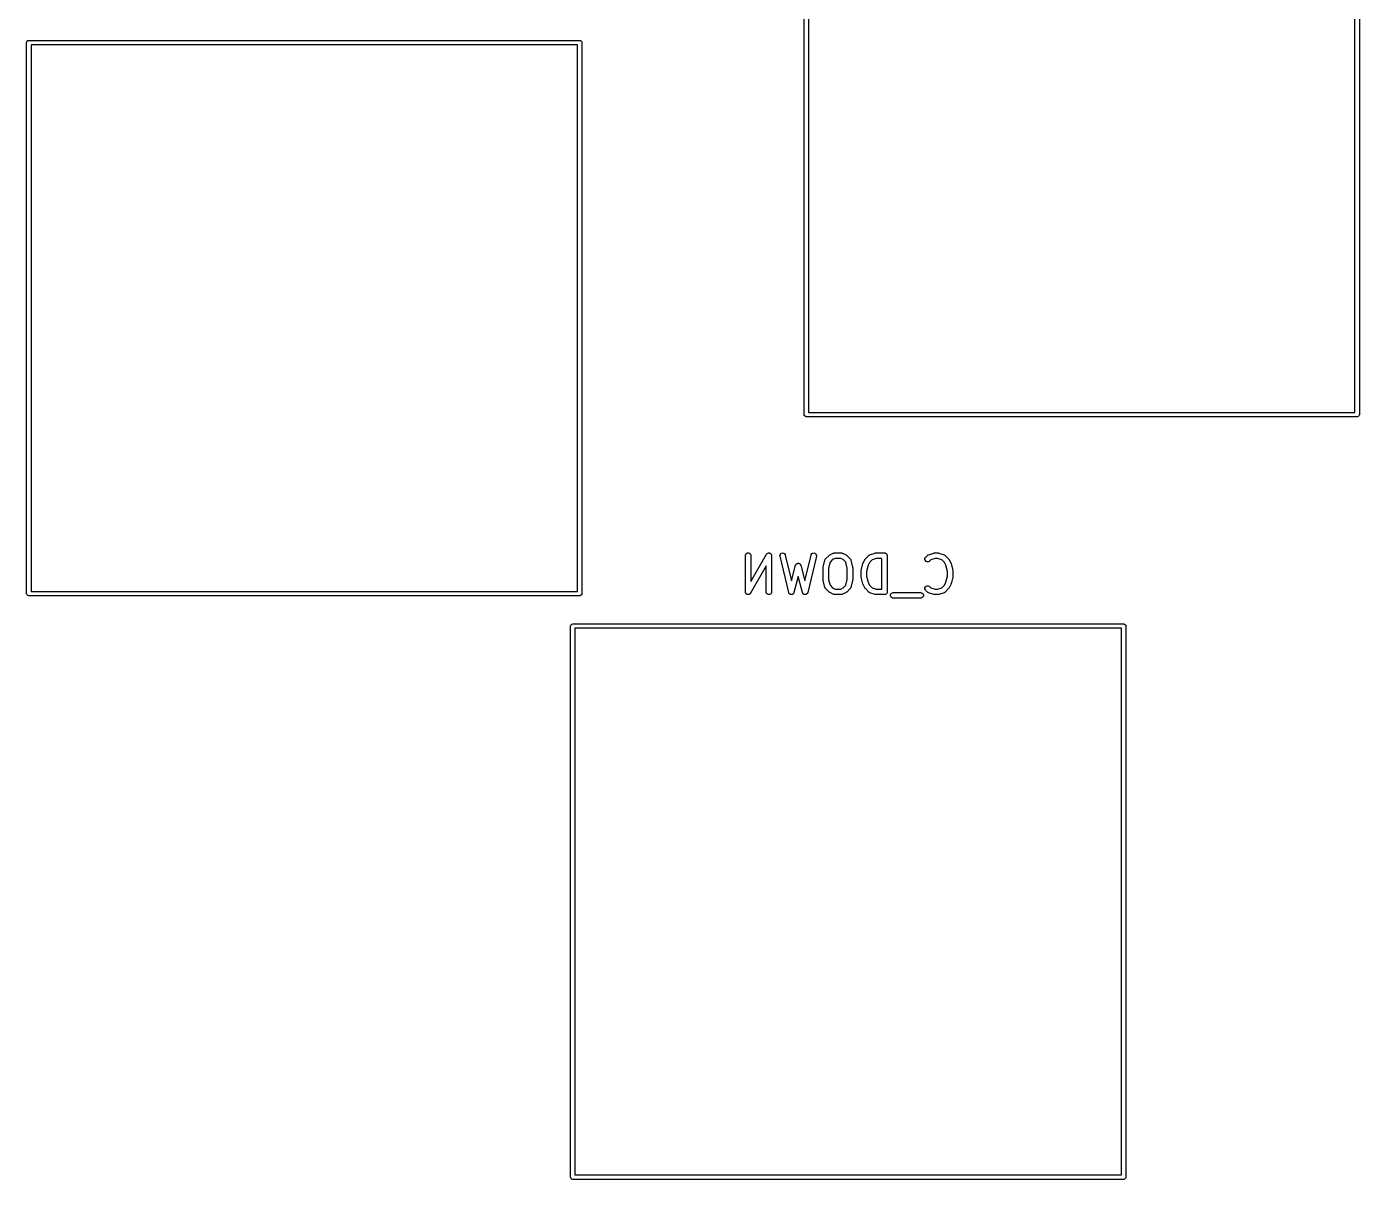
# Model space of a CAD drawing. Extents: x 53 to 260, y -149 to -35.
# Drawn here: x 223.05 to 259.81, y -148.11 to -116.32 of the extents above; entities that cross this region are included whole.
import ezdxf

# ---------------------------------------------------------------- set-up
doc = ezdxf.new("R2010")
doc.units = 0
doc.layers.add('BLACK', color=7, linetype='CONTINUOUS')

msp = doc.modelspace()

# ---------------------------------------------------------------- linework, layer by layer
at = {"layer": 'BLACK', "linetype": 'CONTINUOUS'}
for p, q in [((244.494784, -127.01941), (244.494784, -111.81941)), ((244.614784, -111.87941), (244.614784, -126.95941)), ((259.694784, -126.95941), (259.694784, -111.87941)), ((259.814784, -111.81941), (259.814784, -127.01941)), ((223.046292, -116.75768), (223.050859, -116.734719)), ((223.046292, -131.95768), (223.046292, -116.75768)), ((223.050859, -116.734719), (223.083331, -116.702247)), ((223.083331, -116.702247), (223.106292, -116.69768)), ((223.106292, -116.69768), (238.306292, -116.69768)), ((223.166292, -116.81768), (223.166292, -131.89768)), ((238.246292, -116.81768), (223.166292, -116.81768)), ((238.246292, -131.89768), (238.246292, -116.81768)), ((238.306292, -116.69768), (238.329253, -116.702247)), ((238.329253, -116.702247), (238.361725, -116.734719)), ((238.361725, -116.734719), (238.366292, -116.75768)), ((238.366292, -116.75768), (238.366292, -131.95768)), ((244.499351, -127.042371), (244.494784, -127.01941)), ((244.531823, -127.074843), (244.499351, -127.042371)), ((244.554784, -127.07941), (244.531823, -127.074843)), ((259.754784, -127.07941), (244.554784, -127.07941)), ((244.614784, -126.95941), (259.694784, -126.95941)), ((259.777745, -127.074843), (259.754784, -127.07941)), ((259.810217, -127.042371), (259.777745, -127.074843)), ((259.814784, -127.01941), (259.810217, -127.042371)), ((242.877483, -130.909469), (242.878924, -130.894837)), ((242.878924, -130.894837), (242.890123, -130.867801)), ((242.890123, -130.867801), (242.910815, -130.847109)), ((242.910815, -130.847109), (242.937851, -130.83591)), ((242.937851, -130.83591), (242.967115, -130.83591)), ((242.967115, -130.83591), (242.994151, -130.847109)), ((242.994151, -130.847109), (243.014843, -130.867801)), ((243.014843, -130.867801), (243.026042, -130.894837)), ((243.026042, -130.894837), (243.027483, -130.909469)), ((243.027483, -131.627052), (243.458793, -130.872258)), ((243.458793, -130.872258), (243.460982, -130.869173)), ((243.460982, -130.869173), (243.461551, -130.867801)), ((243.461551, -130.867801), (243.462948, -130.866403)), ((243.462948, -130.866403), (243.467303, -130.860269)), ((243.467303, -130.860269), (243.475191, -130.85416)), ((243.475191, -130.85416), (243.482243, -130.847109)), ((243.482243, -130.847109), (243.486661, -130.845278)), ((243.486661, -130.845278), (243.490441, -130.842352)), ((243.490441, -130.842352), (243.500062, -130.839727)), ((243.500062, -130.839727), (243.509279, -130.83591)), ((243.509279, -130.83591), (243.51406, -130.83591)), ((243.51406, -130.83591), (243.518672, -130.834652)), ((243.518672, -130.834652), (243.528569, -130.83591)), ((243.528569, -130.83591), (243.538543, -130.83591)), ((243.538543, -130.83591), (243.542958, -130.837739)), ((243.542958, -130.837739), (243.547702, -130.838342)), ((243.547702, -130.838342), (243.556366, -130.843292)), ((243.556366, -130.843292), (243.565579, -130.847109)), ((243.565579, -130.847109), (243.568957, -130.850487)), ((243.568957, -130.850487), (243.573111, -130.852861)), ((243.573111, -130.852861), (243.57922, -130.86075)), ((243.57922, -130.86075), (243.586271, -130.867801)), ((243.586271, -130.867801), (243.5881, -130.872217)), ((243.5881, -130.872217), (243.591028, -130.875998)), ((243.591028, -130.875998), (243.593652, -130.885621)), ((243.593652, -130.885621), (243.59747, -130.894837)), ((243.59747, -130.894837), (243.598206, -130.902319)), ((243.829916, -130.912273), (243.834549, -130.883378)), ((243.834549, -130.883378), (243.849885, -130.858456)), ((243.849885, -130.858456), (243.873592, -130.841299)), ((243.873592, -130.841299), (243.90206, -130.834521)), ((243.90206, -130.834521), (243.930955, -130.839154)), ((243.930955, -130.839154), (243.955877, -130.85449)), ((243.955877, -130.85449), (243.973034, -130.878197)), ((243.973034, -130.878197), (243.977824, -130.892097)), ((243.977824, -130.892097), (244.147075, -131.602953)), ((244.519794, -131.602953), (244.689046, -130.892097)), ((244.689046, -130.892097), (244.693836, -130.878197)), ((244.693836, -130.878197), (244.710993, -130.85449)), ((244.710993, -130.85449), (244.735915, -130.839154)), ((244.735915, -130.839154), (244.76481, -130.834521)), ((244.76481, -130.834521), (244.793278, -130.841299)), ((244.793278, -130.841299), (244.816985, -130.858456)), ((244.816985, -130.858456), (244.832321, -130.883378)), ((244.832321, -130.883378), (244.836954, -130.912273)), ((245.194467, -130.896418), (245.196529, -130.894727)), ((245.196529, -130.894727), (245.198361, -130.893968)), ((245.198361, -130.893968), (245.204656, -130.890006)), ((245.204656, -130.890006), (245.299894, -130.842387)), ((245.299894, -130.842387), (245.313625, -130.837132)), ((245.313625, -130.837132), (245.316314, -130.83694)), ((245.316314, -130.83694), (245.318803, -130.83591)), ((245.318803, -130.83591), (245.333435, -130.834469)), ((245.333435, -130.834469), (245.523911, -130.834469)), ((245.523911, -130.834469), (245.538543, -130.83591)), ((245.538543, -130.83591), (245.541032, -130.836941)), ((245.541032, -130.836941), (245.54372, -130.837132)), ((245.54372, -130.837132), (245.557452, -130.842387)), ((245.557452, -130.842387), (245.65269, -130.890006)), ((245.65269, -130.890006), (245.658989, -130.89397)), ((245.658989, -130.89397), (245.660817, -130.894728)), ((245.660817, -130.894728), (245.662873, -130.896416)), ((246.280402, -130.904055), (246.291767, -130.894727)), ((246.291767, -130.894727), (246.294257, -130.893695)), ((246.294257, -130.893695), (246.296292, -130.891931)), ((246.296292, -130.891931), (246.309718, -130.885937)), ((246.309718, -130.885937), (246.452574, -130.838318)), ((246.452574, -130.838318), (246.459829, -130.836668)), ((246.459829, -130.836668), (246.46166, -130.83591)), ((246.46166, -130.83591), (246.464313, -130.835648)), ((246.464313, -130.835648), (246.466911, -130.835058)), ((246.466911, -130.835058), (246.468885, -130.835198)), ((246.468885, -130.835198), (246.476292, -130.834469)), ((246.476292, -130.834469), (246.714387, -130.834469)), ((246.714387, -130.834469), (246.729019, -130.83591)), ((246.729019, -130.83591), (246.756055, -130.847109)), ((246.756055, -130.847109), (246.776747, -130.867801)), ((246.776747, -130.867801), (246.787946, -130.894837)), ((246.787946, -130.894837), (246.789387, -130.909469)), ((247.89945, -130.904055), (247.910815, -130.894728)), ((247.910815, -130.894728), (247.913303, -130.893697)), ((247.913303, -130.893697), (247.91534, -130.891931)), ((247.91534, -130.891931), (247.928766, -130.885937)), ((247.928766, -130.885937), (248.071622, -130.838318)), ((248.071622, -130.838318), (248.078877, -130.836668)), ((248.078877, -130.836668), (248.080708, -130.83591)), ((248.080708, -130.83591), (248.083361, -130.835648)), ((248.083361, -130.835648), (248.085959, -130.835058)), ((248.085959, -130.835058), (248.087933, -130.835198)), ((248.087933, -130.835198), (248.09534, -130.834469)), ((248.09534, -130.834469), (248.190578, -130.834469)), ((248.190578, -130.834469), (248.197983, -130.835198)), ((248.197983, -130.835198), (248.199958, -130.835058)), ((248.199958, -130.835058), (248.202555, -130.835648)), ((248.202555, -130.835648), (248.20521, -130.83591)), ((248.20521, -130.83591), (248.207041, -130.836668)), ((248.207041, -130.836668), (248.214295, -130.838318)), ((248.214295, -130.838318), (248.357152, -130.885937)), ((248.357152, -130.885937), (248.370577, -130.891931)), ((248.370577, -130.891931), (248.372612, -130.893696)), ((248.372612, -130.893696), (248.375103, -130.894728)), ((248.375103, -130.894728), (248.386468, -130.904055)), ((242.877483, -131.909469), (242.877483, -130.909469)), ((243.448911, -131.191885), (243.017601, -131.946679)), ((243.027483, -130.909469), (243.027483, -131.627052)), ((243.448911, -131.909469), (243.448911, -131.191885)), ((243.598206, -130.902319), (243.598728, -130.90423)), ((243.598728, -130.90423), (243.59854, -130.905705)), ((243.59854, -130.905705), (243.598911, -130.909469)), ((243.598911, -130.909469), (243.598911, -131.909469)), ((243.831904, -130.926841), (243.829916, -130.912273)), ((244.069999, -131.926841), (243.831904, -130.926841)), ((244.147075, -131.602953), (244.260967, -131.175858)), ((244.260967, -131.175858), (244.262252, -131.172429)), ((244.262252, -131.172429), (244.262444, -131.17099)), ((244.262444, -131.17099), (244.263433, -131.16928)), ((244.263433, -131.16928), (244.26613, -131.162091)), ((244.26613, -131.162091), (244.272147, -131.15423)), ((244.272147, -131.15423), (244.277106, -131.145665)), ((244.277106, -131.145665), (244.280963, -131.142712)), ((244.280963, -131.142712), (244.283917, -131.138854)), ((244.283917, -131.138854), (244.292484, -131.133893)), ((244.292484, -131.133893), (244.300344, -131.127878)), ((244.300344, -131.127878), (244.305036, -131.126626)), ((244.305036, -131.126626), (244.309242, -131.124192)), ((244.309242, -131.124192), (244.319059, -131.122887)), ((244.319059, -131.122887), (244.32862, -131.120338)), ((244.32862, -131.120338), (244.333432, -131.120977)), ((244.333432, -131.120977), (244.338251, -131.120337)), ((244.338251, -131.120337), (244.347821, -131.122889)), ((244.347821, -131.122889), (244.357628, -131.124192)), ((244.357628, -131.124192), (244.361829, -131.126624)), ((244.361829, -131.126624), (244.366526, -131.127877)), ((244.366526, -131.127877), (244.374388, -131.133895)), ((244.374388, -131.133895), (244.382953, -131.138854)), ((244.382953, -131.138854), (244.385905, -131.142711)), ((244.385905, -131.142711), (244.389764, -131.145665)), ((244.389764, -131.145665), (244.394725, -131.154233)), ((244.394725, -131.154233), (244.40074, -131.162092)), ((244.40074, -131.162092), (244.403434, -131.169276)), ((244.403434, -131.169276), (244.404426, -131.170989)), ((244.404426, -131.170989), (244.404617, -131.17243)), ((244.404617, -131.17243), (244.405903, -131.175858)), ((244.405903, -131.175858), (244.519794, -131.602953)), ((244.834966, -130.92684), (244.596871, -131.926841)), ((244.836954, -130.912273), (244.834966, -130.92684)), ((245.02034, -131.242802), (245.020591, -131.240248)), ((245.02034, -131.576135), (245.02034, -131.242802)), ((245.020429, -131.239156), (245.021238, -131.233682)), ((245.020591, -131.240248), (245.020429, -131.239156)), ((245.021238, -131.233682), (245.021781, -131.22817)), ((245.021781, -131.22817), (245.022203, -131.227148)), ((245.022203, -131.227148), (245.022579, -131.224612)), ((245.022579, -131.224612), (245.070198, -131.034136)), ((245.070198, -131.034136), (245.075145, -131.02029)), ((245.075145, -131.02029), (245.078465, -131.015808)), ((245.078465, -131.015808), (245.080599, -131.010658)), ((245.080599, -131.010658), (245.089926, -130.999293)), ((245.089926, -130.999293), (245.185164, -130.904055)), ((245.210681, -131.090669), (245.17034, -131.252036)), ((245.17034, -131.252036), (245.17034, -131.566901)), ((245.185164, -130.904055), (245.190914, -130.899334)), ((245.190914, -130.899334), (245.192213, -130.897838)), ((245.192213, -130.897838), (245.194467, -130.896418)), ((245.282624, -131.018727), (245.210681, -131.090669)), ((245.35114, -130.984469), (245.282624, -131.018727)), ((245.506206, -130.984469), (245.35114, -130.984469)), ((245.574722, -131.018727), (245.506206, -130.984469)), ((245.646664, -131.090669), (245.574722, -131.018727)), ((245.687006, -131.252036), (245.646664, -131.090669)), ((245.662873, -130.896416), (245.665133, -130.897838)), ((245.665133, -130.897838), (245.666432, -130.899336)), ((245.666432, -130.899336), (245.672182, -130.904055)), ((245.672182, -130.904055), (245.76742, -130.999293)), ((245.687006, -131.566901), (245.687006, -131.252036)), ((245.76742, -130.999293), (245.776748, -131.010658)), ((245.776748, -131.010658), (245.778882, -131.015811)), ((245.778882, -131.015811), (245.782201, -131.02029)), ((245.782201, -131.02029), (245.787148, -131.034136)), ((245.787148, -131.034136), (245.834767, -131.224612)), ((245.834767, -131.224612), (245.835142, -131.227148)), ((245.835142, -131.227148), (245.835565, -131.22817)), ((245.835565, -131.22817), (245.836107, -131.233682)), ((245.836107, -131.233682), (245.836917, -131.239156)), ((245.836917, -131.239156), (245.836754, -131.240248)), ((245.836754, -131.240248), (245.837006, -131.242802)), ((245.837006, -131.242802), (245.837006, -131.576135)), ((246.070198, -131.31985), (246.117817, -131.129374)), ((246.117817, -131.129374), (246.118202, -131.128294)), ((246.118202, -131.128294), (246.118241, -131.127755)), ((246.118241, -131.127755), (246.120568, -131.121673)), ((246.120568, -131.121673), (246.122764, -131.115528)), ((246.122764, -131.115528), (246.123086, -131.115092)), ((246.123086, -131.115092), (246.123496, -131.114023)), ((246.123496, -131.114023), (246.171115, -131.018785)), ((246.171115, -131.018785), (246.175079, -131.012485)), ((246.175079, -131.012485), (246.175837, -131.010658)), ((246.175837, -131.010658), (246.177525, -131.008601)), ((246.177525, -131.008601), (246.178947, -131.006342)), ((246.178947, -131.006342), (246.180445, -131.005042)), ((246.180445, -131.005042), (246.185164, -130.999293)), ((246.185164, -130.999293), (246.280402, -130.904055)), ((246.261342, -131.17374), (246.217959, -131.347274)), ((246.299836, -131.096753), (246.261342, -131.17374)), ((246.373949, -131.02264), (246.299836, -131.096753)), ((246.488462, -130.984469), (246.373949, -131.02264)), ((246.639387, -130.984469), (246.488462, -130.984469)), ((246.639387, -131.834469), (246.639387, -130.984469)), ((246.789387, -130.909469), (246.789387, -131.909469)), ((247.831305, -130.990076), (247.842504, -130.963039)), ((247.831305, -131.019338), (247.831305, -130.990076)), ((247.842504, -131.046375), (247.831305, -131.019338)), ((247.842504, -130.963039), (247.851831, -130.951674)), ((247.863196, -131.067067), (247.842504, -131.046375)), ((247.851831, -130.951674), (247.89945, -130.904055)), ((247.890233, -131.078266), (247.863196, -131.067067)), ((247.919495, -131.078266), (247.890233, -131.078266)), ((247.946532, -131.067067), (247.919495, -131.078266)), ((247.957897, -131.05774), (247.946532, -131.067067)), ((247.992997, -131.02264), (247.957897, -131.05774)), ((248.10751, -130.984469), (247.992997, -131.02264)), ((248.178408, -130.984469), (248.10751, -130.984469)), ((248.292921, -131.02264), (248.178408, -130.984469)), ((248.367034, -131.096753), (248.292921, -131.02264)), ((248.405527, -131.17374), (248.367034, -131.096753)), ((248.386468, -130.904055), (248.481706, -130.999293)), ((248.448911, -131.347274), (248.405527, -131.17374)), ((248.481706, -130.999293), (248.486426, -131.005043)), ((248.486426, -131.005043), (248.487923, -131.006342)), ((248.487923, -131.006342), (248.489342, -131.008596)), ((248.489342, -131.008596), (248.491034, -131.010658)), ((248.491034, -131.010658), (248.491792, -131.01249)), ((248.491792, -131.01249), (248.495755, -131.018785)), ((248.495755, -131.018785), (248.543374, -131.114023)), ((248.543374, -131.114023), (248.543783, -131.115092)), ((248.543783, -131.115092), (248.544106, -131.115528)), ((248.544106, -131.115528), (248.546298, -131.121664)), ((248.546298, -131.121664), (248.548629, -131.127754)), ((248.548629, -131.127754), (248.548667, -131.128294)), ((248.548667, -131.128294), (248.549053, -131.129374)), ((248.549053, -131.129374), (248.596672, -131.31985)), ((244.333434, -131.486263), (244.215427, -131.928794)), ((244.451443, -131.928794), (244.333434, -131.486263)), ((245.020591, -131.578688), (245.02034, -131.576135)), ((245.020429, -131.579781), (245.020591, -131.578688)), ((245.021238, -131.585254), (245.020429, -131.579781)), ((245.021781, -131.590767), (245.021238, -131.585254)), ((245.022203, -131.591788), (245.021781, -131.590767)), ((245.022579, -131.594325), (245.022203, -131.591788)), ((245.070198, -131.784801), (245.022579, -131.594325)), ((245.17034, -131.566901), (245.210681, -131.728267)), ((245.646664, -131.728267), (245.687006, -131.566901)), ((245.834767, -131.594325), (245.787148, -131.784801)), ((245.835142, -131.591788), (245.834767, -131.594325)), ((245.835565, -131.590767), (245.835142, -131.591788)), ((245.836107, -131.585254), (245.835565, -131.590767)), ((245.836917, -131.579781), (245.836107, -131.585254)), ((245.837006, -131.576135), (245.836754, -131.578688)), ((245.836754, -131.578688), (245.836917, -131.579781)), ((246.067959, -131.33804), (246.06821, -131.335486)), ((246.067959, -131.480897), (246.067959, -131.33804)), ((246.06821, -131.48345), (246.067959, -131.480897)), ((246.068048, -131.334394), (246.068857, -131.32892)), ((246.06821, -131.335486), (246.068048, -131.334394)), ((246.068048, -131.484543), (246.06821, -131.48345)), ((246.068857, -131.490016), (246.068048, -131.484543)), ((246.068857, -131.32892), (246.0694, -131.323408)), ((246.0694, -131.495529), (246.068857, -131.490016)), ((246.0694, -131.323408), (246.069822, -131.322386)), ((246.069822, -131.49655), (246.0694, -131.495529)), ((246.069822, -131.322386), (246.070198, -131.31985)), ((246.070198, -131.499087), (246.069822, -131.49655)), ((246.117817, -131.689563), (246.070198, -131.499087)), ((246.217959, -131.347274), (246.217959, -131.471663)), ((246.217959, -131.471663), (246.261342, -131.645197)), ((248.405527, -131.645197), (248.448911, -131.471663)), ((248.448911, -131.471663), (248.448911, -131.347274)), ((248.596672, -131.499087), (248.549053, -131.689563)), ((248.596672, -131.31985), (248.597047, -131.322386)), ((248.597047, -131.49655), (248.596672, -131.499087)), ((248.597047, -131.322386), (248.59747, -131.323408)), ((248.59747, -131.495529), (248.597047, -131.49655)), ((248.59747, -131.323408), (248.598012, -131.32892)), ((248.598012, -131.490016), (248.59747, -131.495529)), ((248.598012, -131.32892), (248.598822, -131.334394)), ((248.598822, -131.484543), (248.598012, -131.490016)), ((248.598822, -131.334394), (248.598659, -131.335486)), ((248.598659, -131.335486), (248.598911, -131.33804)), ((248.598911, -131.480897), (248.598659, -131.48345)), ((248.598659, -131.48345), (248.598822, -131.484543)), ((248.598911, -131.33804), (248.598911, -131.480897)), ((223.050859, -131.980641), (223.046292, -131.95768)), ((223.083331, -132.013113), (223.050859, -131.980641)), ((223.166292, -131.89768), (238.246292, -131.89768)), ((238.361725, -131.980641), (238.329253, -132.013113)), ((238.366292, -131.95768), (238.361725, -131.980641)), ((242.877853, -131.913232), (242.877483, -131.909469)), ((242.877666, -131.914708), (242.877853, -131.913232)), ((242.878187, -131.916618), (242.877666, -131.914708)), ((242.878924, -131.924101), (242.878187, -131.916618)), ((242.882741, -131.933316), (242.878924, -131.924101)), ((242.885366, -131.94294), (242.882741, -131.933316)), ((242.888293, -131.94672), (242.885366, -131.94294)), ((242.890123, -131.951137), (242.888293, -131.94672)), ((242.897173, -131.958187), (242.890123, -131.951137)), ((242.903283, -131.966077), (242.897173, -131.958187)), ((242.907436, -131.96845), (242.903283, -131.966077)), ((242.910815, -131.971829), (242.907436, -131.96845)), ((242.920027, -131.975645), (242.910815, -131.971829)), ((242.928692, -131.980596), (242.920027, -131.975645)), ((242.933435, -131.981198), (242.928692, -131.980596)), ((242.937851, -131.983028), (242.933435, -131.981198)), ((242.947825, -131.983028), (242.937851, -131.983028)), ((242.957722, -131.984286), (242.947825, -131.983028)), ((242.962334, -131.983028), (242.957722, -131.984286)), ((242.967115, -131.983028), (242.962334, -131.983028)), ((242.97633, -131.97921), (242.967115, -131.983028)), ((242.985954, -131.976586), (242.97633, -131.97921)), ((242.989734, -131.973658), (242.985954, -131.976586)), ((242.994151, -131.971829), (242.989734, -131.973658)), ((243.001201, -131.964778), (242.994151, -131.971829)), ((243.009091, -131.958669), (243.001201, -131.964778)), ((243.013443, -131.952536), (243.009091, -131.958669)), ((243.014843, -131.951137), (243.013443, -131.952536)), ((243.015412, -131.949762), (243.014843, -131.951137)), ((243.017601, -131.946679), (243.015412, -131.949762)), ((243.450352, -131.924101), (243.448911, -131.909469)), ((243.461551, -131.951137), (243.450352, -131.924101)), ((243.482243, -131.971829), (243.461551, -131.951137)), ((243.509279, -131.983028), (243.482243, -131.971829)), ((243.538543, -131.983028), (243.509279, -131.983028)), ((243.565579, -131.971829), (243.538543, -131.983028)), ((243.586271, -131.951137), (243.565579, -131.971829)), ((243.59747, -131.924101), (243.586271, -131.951137)), ((243.598911, -131.909469), (243.59747, -131.924101)), ((244.071728, -131.93186), (244.069999, -131.926841)), ((244.071968, -131.933662), (244.071728, -131.93186)), ((244.07291, -131.93529), (244.071968, -131.933662)), ((244.074789, -131.940741), (244.07291, -131.93529)), ((244.081175, -131.949565), (244.074789, -131.940741)), ((244.08663, -131.958987), (244.081175, -131.949565)), ((244.089687, -131.961327), (244.08663, -131.958987)), ((244.091946, -131.964448), (244.089687, -131.961327)), ((244.101221, -131.970155), (244.091946, -131.964448)), ((244.109868, -131.976774), (244.101221, -131.970155)), ((244.113588, -131.977766), (244.109868, -131.976774)), ((244.116868, -131.979784), (244.113588, -131.977766)), ((244.127622, -131.981508), (244.116868, -131.979784)), ((244.138144, -131.984314), (244.127622, -131.981508)), ((244.141959, -131.983807), (244.138144, -131.984314)), ((244.145763, -131.984417), (244.141959, -131.983807)), ((244.156361, -131.981893), (244.145763, -131.984417)), ((244.167152, -131.98046), (244.156361, -131.981893)), ((244.170483, -131.978531), (244.167152, -131.98046)), ((244.174231, -131.977639), (244.170483, -131.978531)), ((244.183055, -131.971252), (244.174231, -131.977639)), ((244.192477, -131.965798), (244.183055, -131.971252)), ((244.194817, -131.96274), (244.192477, -131.965798)), ((244.197938, -131.960482), (244.194817, -131.96274)), ((244.203645, -131.951206), (244.197938, -131.960482)), ((244.210264, -131.94256), (244.203645, -131.951206)), ((244.212289, -131.93716), (244.210264, -131.94256)), ((244.213274, -131.93556), (244.212289, -131.93716)), ((244.213561, -131.933768), (244.213274, -131.93556)), ((244.215427, -131.928794), (244.213561, -131.933768)), ((244.453308, -131.933769), (244.451443, -131.928794)), ((244.453596, -131.93556), (244.453308, -131.933769)), ((244.45458, -131.937159), (244.453596, -131.93556)), ((244.456606, -131.942561), (244.45458, -131.937159)), ((244.463226, -131.951209), (244.456606, -131.942561)), ((244.468932, -131.960482), (244.463226, -131.951209)), ((244.472052, -131.96274), (244.468932, -131.960482)), ((244.474393, -131.965798), (244.472052, -131.96274)), ((244.483814, -131.971252), (244.474393, -131.965798)), ((244.492639, -131.977639), (244.483814, -131.971252)), ((244.496386, -131.978531), (244.492639, -131.977639)), ((244.499718, -131.98046), (244.496386, -131.978531)), ((244.510511, -131.981894), (244.499718, -131.98046)), ((244.521107, -131.984417), (244.510511, -131.981894)), ((244.524908, -131.983807), (244.521107, -131.984417)), ((244.528727, -131.984315), (244.524908, -131.983807)), ((244.539258, -131.981506), (244.528727, -131.984315)), ((244.550002, -131.979784), (244.539258, -131.981506)), ((244.553278, -131.977768), (244.550002, -131.979784)), ((244.557002, -131.976775), (244.553278, -131.977768)), ((244.565652, -131.970153), (244.557002, -131.976775)), ((244.574924, -131.964448), (244.565652, -131.970153)), ((244.577182, -131.961327), (244.574924, -131.964448)), ((244.58024, -131.958987), (244.577182, -131.961327)), ((244.585695, -131.949564), (244.58024, -131.958987)), ((244.592081, -131.940741), (244.585695, -131.949564)), ((244.593958, -131.935292), (244.592081, -131.940741)), ((244.594902, -131.933663), (244.593958, -131.935292)), ((244.595141, -131.931859), (244.594902, -131.933663)), ((244.596871, -131.926841), (244.595141, -131.931859)), ((245.075145, -131.798647), (245.070198, -131.784801)), ((245.078464, -131.803126), (245.075145, -131.798647)), ((245.080598, -131.808278), (245.078464, -131.803126)), ((245.089926, -131.819644), (245.080598, -131.808278)), ((245.185164, -131.914883), (245.089926, -131.819644)), ((245.190914, -131.919603), (245.185164, -131.914883)), ((245.192213, -131.9211), (245.190914, -131.919603)), ((245.194467, -131.922519), (245.192213, -131.9211)), ((245.196529, -131.924211), (245.194467, -131.922519)), ((245.198361, -131.924969), (245.196529, -131.924211)), ((245.204656, -131.928932), (245.198361, -131.924969)), ((245.299894, -131.976551), (245.204656, -131.928932)), ((245.210681, -131.728267), (245.282624, -131.800211)), ((245.282624, -131.800211), (245.35114, -131.834469)), ((245.313625, -131.981806), (245.299894, -131.976551)), ((245.316314, -131.981997), (245.313625, -131.981806)), ((245.318803, -131.983028), (245.316314, -131.981997)), ((245.333435, -131.984469), (245.318803, -131.983028)), ((245.523911, -131.984469), (245.333435, -131.984469)), ((245.35114, -131.834469), (245.506206, -131.834469)), ((245.506206, -131.834469), (245.574721, -131.800211)), ((245.538543, -131.983028), (245.523911, -131.984469)), ((245.541032, -131.981996), (245.538543, -131.983028)), ((245.54372, -131.981806), (245.541032, -131.981996)), ((245.557452, -131.976551), (245.54372, -131.981806)), ((245.65269, -131.928932), (245.557452, -131.976551)), ((245.574721, -131.800211), (245.646664, -131.728267)), ((245.658989, -131.924967), (245.65269, -131.928932)), ((245.660817, -131.92421), (245.658989, -131.924967)), ((245.662873, -131.922521), (245.660817, -131.92421)), ((245.665133, -131.9211), (245.662873, -131.922521)), ((245.666432, -131.919601), (245.665133, -131.9211)), ((245.672182, -131.914883), (245.666432, -131.919601)), ((245.767421, -131.819643), (245.672182, -131.914883)), ((245.776748, -131.808278), (245.767421, -131.819643)), ((245.778881, -131.803126), (245.776748, -131.808278)), ((245.782201, -131.798647), (245.778881, -131.803126)), ((245.787148, -131.784801), (245.782201, -131.798647)), ((246.118202, -131.690642), (246.117817, -131.689563)), ((246.118241, -131.691182), (246.118202, -131.690642)), ((246.120568, -131.697263), (246.118241, -131.691182)), ((246.122764, -131.703409), (246.120568, -131.697263)), ((246.123086, -131.703844), (246.122764, -131.703409)), ((246.123496, -131.704914), (246.123086, -131.703844)), ((246.171115, -131.800152), (246.123496, -131.704914)), ((246.175078, -131.806448), (246.171115, -131.800152)), ((246.175836, -131.808278), (246.175078, -131.806448)), ((246.177525, -131.810336), (246.175836, -131.808278)), ((246.178947, -131.812595), (246.177525, -131.810336)), ((246.180445, -131.813894), (246.178947, -131.812595)), ((246.185164, -131.819644), (246.180445, -131.813894)), ((246.280402, -131.914883), (246.185164, -131.819644)), ((246.261342, -131.645197), (246.299836, -131.722184)), ((246.291767, -131.924211), (246.280402, -131.914883)), ((246.294257, -131.925242), (246.291767, -131.924211)), ((246.296292, -131.927007), (246.294257, -131.925242)), ((246.309718, -131.933001), (246.296292, -131.927007)), ((246.299836, -131.722184), (246.373949, -131.796298)), ((246.452574, -131.98062), (246.309718, -131.933001)), ((246.373949, -131.796298), (246.488462, -131.834469)), ((246.459829, -131.982269), (246.452574, -131.98062)), ((246.46166, -131.983028), (246.459829, -131.982269)), ((246.464313, -131.983289), (246.46166, -131.983028)), ((246.466911, -131.98388), (246.464313, -131.983289)), ((246.468885, -131.983739), (246.466911, -131.98388)), ((246.476292, -131.984469), (246.468885, -131.983739)), ((246.714387, -131.984469), (246.476292, -131.984469)), ((246.488462, -131.834469), (246.639387, -131.834469)), ((246.729019, -131.983028), (246.714387, -131.984469)), ((246.756055, -131.971829), (246.729019, -131.983028)), ((246.776747, -131.951137), (246.756055, -131.971829)), ((246.787946, -131.924101), (246.776747, -131.951137)), ((246.789387, -131.909469), (246.787946, -131.924101)), ((246.878924, -131.990075), (246.890123, -131.963039)), ((246.878924, -132.019339), (246.878924, -131.990075)), ((246.890123, -131.963039), (246.910815, -131.942347)), ((246.910815, -131.942347), (246.937851, -131.931148)), ((246.937851, -131.931148), (246.952483, -131.929707)), ((246.952483, -131.929707), (247.714388, -131.929707)), ((247.714388, -131.929707), (247.72902, -131.931148)), ((247.72902, -131.931148), (247.756056, -131.942347)), ((247.756056, -131.942347), (247.776748, -131.963039)), ((247.776748, -131.963039), (247.787947, -131.990075)), ((247.787947, -131.990075), (247.787947, -132.019339)), ((247.831305, -131.799598), (247.842504, -131.772562)), ((247.831305, -131.828861), (247.831305, -131.799598)), ((247.842503, -131.855897), (247.831305, -131.828861)), ((247.85183, -131.867262), (247.842503, -131.855897)), ((247.842504, -131.772562), (247.863197, -131.751869)), ((247.899449, -131.914882), (247.85183, -131.867262)), ((247.863197, -131.751869), (247.890233, -131.740671)), ((247.890233, -131.740671), (247.919496, -131.740671)), ((247.910815, -131.92421), (247.899449, -131.914882)), ((247.913303, -131.92524), (247.910815, -131.92421)), ((247.91534, -131.927007), (247.913303, -131.92524)), ((247.928766, -131.933001), (247.91534, -131.927007)), ((247.919496, -131.740671), (247.946532, -131.75187)), ((248.071622, -131.98062), (247.928766, -131.933001)), ((247.946532, -131.75187), (247.957898, -131.761198)), ((247.957898, -131.761198), (247.992997, -131.796298)), ((247.992997, -131.796298), (248.10751, -131.834469)), ((248.078877, -131.982269), (248.071622, -131.98062)), ((248.080708, -131.983028), (248.078877, -131.982269)), ((248.083361, -131.983289), (248.080708, -131.983028)), ((248.085959, -131.98388), (248.083361, -131.983289)), ((248.087933, -131.983739), (248.085959, -131.98388)), ((248.09534, -131.984469), (248.087933, -131.983739)), ((248.190578, -131.984469), (248.09534, -131.984469)), ((248.10751, -131.834469), (248.178408, -131.834469)), ((248.178408, -131.834469), (248.292921, -131.796297)), ((248.197983, -131.983739), (248.190578, -131.984469)), ((248.199958, -131.98388), (248.197983, -131.983739)), ((248.202555, -131.983289), (248.199958, -131.98388)), ((248.20521, -131.983028), (248.202555, -131.983289)), ((248.207041, -131.982269), (248.20521, -131.983028)), ((248.214295, -131.98062), (248.207041, -131.982269)), ((248.357152, -131.933001), (248.214295, -131.98062)), ((248.292921, -131.796297), (248.367033, -131.722184)), ((248.370577, -131.927007), (248.357152, -131.933001)), ((248.367033, -131.722184), (248.405527, -131.645197)), ((248.372612, -131.925241), (248.370577, -131.927007)), ((248.375103, -131.92421), (248.372612, -131.925241)), ((248.386468, -131.914883), (248.375103, -131.92421)), ((248.481707, -131.819643), (248.386468, -131.914883)), ((248.486424, -131.813894), (248.481707, -131.819643)), ((248.487923, -131.812595), (248.486424, -131.813894)), ((248.489344, -131.810336), (248.487923, -131.812595)), ((248.491034, -131.808278), (248.489344, -131.810336)), ((248.491791, -131.806448), (248.491034, -131.808278)), ((248.495755, -131.800152), (248.491791, -131.806448)), ((248.543374, -131.704914), (248.495755, -131.800152)), ((248.543783, -131.703844), (248.543374, -131.704914)), ((248.544106, -131.703409), (248.543783, -131.703844)), ((248.546298, -131.697272), (248.544106, -131.703409)), ((248.548629, -131.691183), (248.546298, -131.697272)), ((248.548667, -131.690642), (248.548629, -131.691183)), ((248.549053, -131.689563), (248.548667, -131.690642)), ((223.106292, -132.01768), (223.083331, -132.013113)), ((238.306292, -132.01768), (223.106292, -132.01768)), ((238.329253, -132.013113), (238.306292, -132.01768)), ((246.890123, -132.046375), (246.878924, -132.019339)), ((246.910815, -132.067067), (246.890123, -132.046375)), ((246.937851, -132.078266), (246.910815, -132.067067)), ((246.952483, -132.079707), (246.937851, -132.078266)), ((247.714388, -132.079707), (246.952483, -132.079707)), ((247.72902, -132.078266), (247.714388, -132.079707)), ((247.756056, -132.067067), (247.72902, -132.078266)), ((247.776748, -132.046375), (247.756056, -132.067067)), ((247.787947, -132.019339), (247.776748, -132.046375)), ((238.054388, -132.85465), (238.058955, -132.831689)), ((238.054388, -148.05465), (238.054388, -132.85465)), ((238.058955, -132.831689), (238.091427, -132.799217)), ((238.091427, -132.799217), (238.114388, -132.79465)), ((238.114388, -132.79465), (253.314388, -132.79465)), ((238.174388, -132.91465), (238.174388, -147.99465)), ((253.254388, -132.91465), (238.174388, -132.91465)), ((253.254388, -147.99465), (253.254388, -132.91465)), ((253.314388, -132.79465), (253.337349, -132.799217)), ((253.337349, -132.799217), (253.369821, -132.831689)), ((253.369821, -132.831689), (253.374388, -132.85465)), ((253.374388, -132.85465), (253.374388, -148.05465)), ((238.058955, -148.077611), (238.054388, -148.05465)), ((238.091427, -148.110083), (238.058955, -148.077611)), ((238.114388, -148.11465), (238.091427, -148.110083)), ((253.314388, -148.11465), (238.114388, -148.11465)), ((238.174388, -147.99465), (253.254388, -147.99465)), ((253.337349, -148.110083), (253.314388, -148.11465)), ((253.369821, -148.077611), (253.337349, -148.110083)), ((253.374388, -148.05465), (253.369821, -148.077611))]:
    msp.add_line(p, q, dxfattribs=at)

doc.saveas('drawing.dxf')
